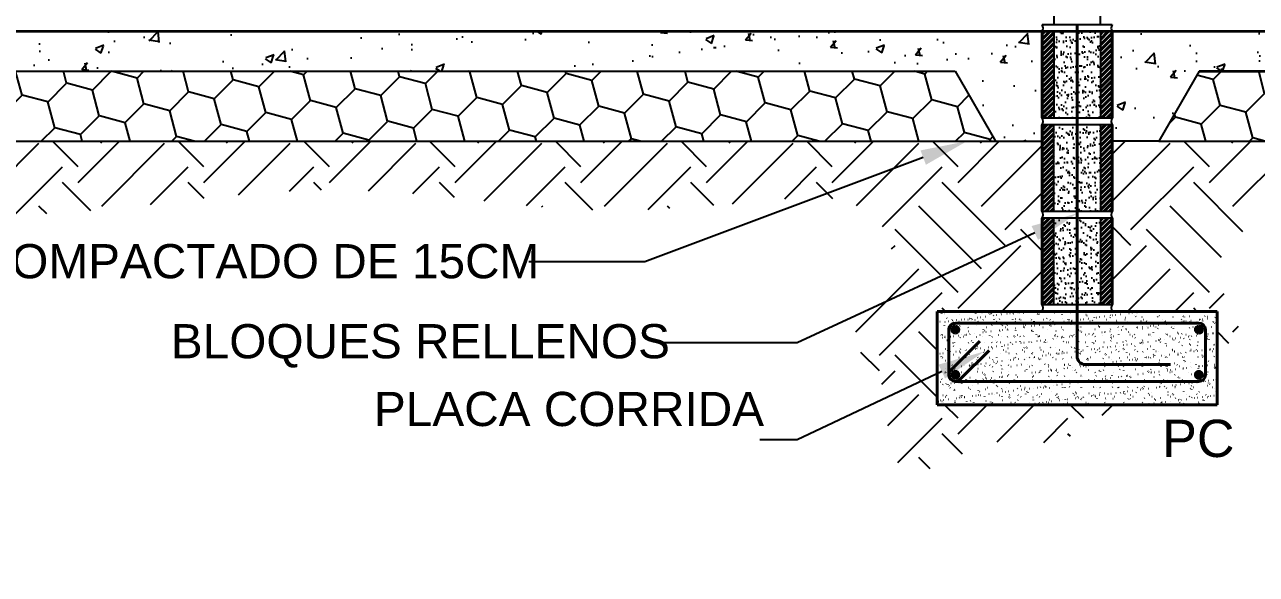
# Model space of a CAD drawing. Header units: inches. Extents: x -6 to 158, y 10 to 161.
# Drawn here: x 17.513 to 20.153, y 31.084 to 32.263 of the extents above; entities that cross this region are included whole.
import ezdxf
from ezdxf import colors
from ezdxf.entities.mleader import LeaderData, LeaderLine
from ezdxf.math import Vec2, Vec3

# ---------------------------------------------------------------- set-up
doc = ezdxf.new("R2010")
doc.units = ezdxf.units.IN
doc.header["$MEASUREMENT"] = 0
for name, color, linetype in [('4 Paredes', 5, 'Continuous'), ('5 Muebles', 1, 'Continuous'), ('Bloques', 9, 'Continuous'), ('Hatch', 1, 'Continuous'), ('L2', 2, 'Continuous'), ('Paredes', 5, 'Continuous'), ('TEXTO', 2, 'Continuous')]:
    doc.layers.add(name, color=color, linetype=linetype)
doc.layers.add('A-FLOR', color=5, linetype='Continuous', lineweight=9)
doc.styles.add('style1', font='micross.ttf')
pattern_1 = [(50, (-3149.96684, -1566.30365), (0.182184669, -0.0159390855), [0.01905, -0.20955]), (355, (-3149.96684, -1566.30365), (-0.035243421, 0.191056845), [0.01524, -0.167640584]), (100.4514447, (-3149.95166, -1566.30498), (0.146941247, 0.175117752), [0.016190009, -0.178090245]), (46.1842, (-3149.96684, -1566.25285), (0.271079041, -0.042042328), [0.028575, -0.314325]), (96.635558, (-3149.94425, -1566.25636), (0.237404134, 0.247426125), [0.024285023, -0.267135608]), (351.184151, (-3149.96684, -1566.25285), (0.237404134, 0.247426125), [0.022859967, -0.251459732]), (21, (-3149.94144, -1566.26555), (0.151614391, -0.102265198), [0.01905, -0.20955]), (326, (-3149.94144, -1566.26555), (0.061802028, 0.184187966), [0.01524, -0.16764]), (71.451445, (-3149.9288, -1566.27407), (0.213416419, 0.081922769), [0.016190009, -0.178089938]), (37.5, (-3149.96684, -1566.30365), (0.0030886033, 0.0845550389), [0, -0.165608, 0, -0.17018, 0, -0.168275]), (7.5, (-3149.96684, -1566.30365), (0.0668196625, 0.1001805748), [0, -0.097028, 0, -0.161798, 0, -0.064135]), (327.5, (-3150.02348, -1566.30365), (0.1355905952, -0.005728744), [0, -0.0635, 0, -0.19812, 0, -0.26289]), (317.5, (-3150.04888, -1566.30365), (0.1481291814, 0.025426491), [0, -0.08255, 0, -0.131572, 0, -0.18669])]
pattern_2 = [(45, (-3149.96684, -1566.30365), (0, 0.269407684), [0.1905, -0.1905]), (45, (-3150.01735, -1566.25314), (0, 0.269407684), [0.1905, -0.1905]), (45, (-3150.06787, -1566.20262), (0, 0.269407684), [0.1905, -0.1905]), (135, (-3150.06787, -1566.16895), (-0.269407684, 0), [0.1905, -0.1905]), (135, (-3150.01735, -1566.11843), (-0.269407684, 0), [0.1905, -0.1905]), (135, (-3149.96684, -1566.06792), (-0.269407684, 0), [0.1905, -0.1905])]
pattern_3 = [(45, (-3149.96684, -1566.303653), (0.0256196443, 0.09561381336), [0.05715, -0.1143]), (165, (-3149.96684, -1566.303653), (-0.09561381346, -0.0256196439), [0.05715, -0.1143]), (105, (-3149.96684, -1566.303653), (-0.0699941692, 0.06999416946), [-0.1143, 0.05715])]
pattern_4 = [(45, (19.012244, 28.686597), (-0.005702816, 0.005702816), [])]

msp = doc.modelspace()

# ---------------------------------------------------------------- hatches: boundary and pattern name
at = {"layer": '4 Paredes', "lineweight": 40}
for points in [[(19.508, 31.601), (19.51, 31.6013), (19.5118, 31.602), (19.5133, 31.6032), (19.5145, 31.6048), (19.5153, 31.6066), (19.5155, 31.6085), (19.5153, 31.6105), (19.5145, 31.6123), (19.5133, 31.6138), (19.5118, 31.615), (19.51, 31.6158), (19.508, 31.616), (19.5061, 31.6158), (19.5043, 31.615), (19.5027, 31.6138), (19.5016, 31.6123), (19.5008, 31.6105), (19.5005, 31.6085), (19.5008, 31.6066), (19.5016, 31.6048), (19.5027, 31.6032), (19.5043, 31.602), (19.5061, 31.6013)], [(20.03, 31.601), (20.032, 31.6013), (20.0338, 31.602), (20.0353, 31.6032), (20.0365, 31.6048), (20.0373, 31.6066), (20.0375, 31.6085), (20.0373, 31.6105), (20.0365, 31.6123), (20.0353, 31.6138), (20.0338, 31.615), (20.032, 31.6158), (20.03, 31.616), (20.0281, 31.6158), (20.0263, 31.615), (20.0247, 31.6138), (20.0236, 31.6123), (20.0228, 31.6105), (20.0225, 31.6085), (20.0228, 31.6066), (20.0236, 31.6048), (20.0247, 31.6032), (20.0263, 31.602), (20.0281, 31.6013)], [(19.508, 31.504), (19.51, 31.5043), (19.5118, 31.505), (19.5133, 31.5062), (19.5145, 31.5078), (19.5153, 31.5096), (19.5155, 31.5115), (19.5153, 31.5135), (19.5145, 31.5153), (19.5133, 31.5168), (19.5118, 31.518), (19.51, 31.5188), (19.508, 31.519), (19.5061, 31.5188), (19.5043, 31.518), (19.5027, 31.5168), (19.5016, 31.5153), (19.5008, 31.5135), (19.5005, 31.5115), (19.5008, 31.5096), (19.5016, 31.5078), (19.5027, 31.5062), (19.5043, 31.505), (19.5061, 31.5043)], [(20.03, 31.504), (20.032, 31.5043), (20.0338, 31.505), (20.0353, 31.5062), (20.0365, 31.5078), (20.0373, 31.5096), (20.0375, 31.5115), (20.0373, 31.5135), (20.0365, 31.5153), (20.0353, 31.5168), (20.0338, 31.518), (20.032, 31.5188), (20.03, 31.519), (20.0281, 31.5188), (20.0263, 31.518), (20.0247, 31.5168), (20.0236, 31.5153), (20.0228, 31.5135), (20.0225, 31.5115), (20.0228, 31.5096), (20.0236, 31.5078), (20.0247, 31.5062), (20.0263, 31.505), (20.0281, 31.5043)]]:
    msp.add_hatch(color=256, dxfattribs=at).paths.add_polyline_path(points, flags=0)
at = {"layer": '5 Muebles', "lineweight": 40}
h = msp.add_hatch(dxfattribs=at)
h.set_pattern_fill('FP1_5', color=251, scale=0.001, style=0, pattern_type=2)
h.set_pattern_definition([(45, (19.012244, 28.686597), (-0.005702816, 0.005702816), [])])
h.paths.add_polyline_path([(19.719, 32.0625), (19.719, 32.2475), (19.694, 32.2475), (19.694, 32.0625)], flags=0)
h.paths.add_polyline_path([(19.819, 32.0625), (19.844, 32.0625), (19.844, 32.2475), (19.819, 32.2475), (19.819, 32.1337)], flags=0)
at = {"layer": '5 Muebles'}
h = msp.add_hatch(dxfattribs=at)
h.set_pattern_fill('AR-SAND', color=251, scale=0.001, style=0)
h.set_pattern_definition([(37.5, (-3107.922259, -1566.303653), (-0.00070401377, 0.02153418244), [0, -0.01698752, 0, -0.0189992, 0, -0.018161]), (7.5, (-3107.92226, -1566.303653), (0.01977902446, 0.03154030443), [0, -0.00916432, 0, -0.01531112, 0, -0.0058674]), (327.5, (-3107.936005, -1566.303653), (0.03480366429, 6.323613e-05), [0, -0.005588, 0, -0.0201168, 0, -0.0262636]), (317.5, (-3107.936005, -1566.303653), (0.0335964839, 0.00980889022), [0, -0.002794, 0, -0.01318768, 0, -0.0150876])])
h.paths.add_polyline_path([(19.769, 32.2475), (19.719, 32.2475), (19.719, 32.0625), (19.769, 32.0625)])
h.paths.add_polyline_path([(19.819, 32.2475), (19.769, 32.2475), (19.769, 32.0625), (19.819, 32.0625)])
h.paths.add_polyline_path([(19.819, 31.6625), (19.819, 31.8475), (19.719, 31.8475), (19.719, 31.6625)])
h.paths.add_polyline_path([(19.819, 31.8625), (19.819, 32.0475), (19.719, 32.0475), (19.719, 31.8625)])
at = {"layer": '5 Muebles', "lineweight": 40}
h = msp.add_hatch(dxfattribs=at)
h.set_pattern_fill('FP1_5', color=251, scale=0.001, style=0, pattern_type=2)
h.set_pattern_definition(pattern_4)
h.paths.add_polyline_path([(19.844, 31.8625), (19.844, 32.0475), (19.819, 32.0475), (19.819, 31.8625)], flags=0)
h.paths.add_polyline_path([(19.719, 31.8625), (19.719, 32.0475), (19.694, 32.0475), (19.694, 31.8625), (19.7091, 31.8625)], flags=0)
h = msp.add_hatch(dxfattribs=at)
h.set_pattern_fill('FP1_5', color=251, scale=0.001, style=0, pattern_type=2)
h.set_pattern_definition(pattern_4)
h.paths.add_polyline_path([(19.844, 31.6625), (19.844, 31.8475), (19.819, 31.8475), (19.819, 31.6625)], flags=0)
h.paths.add_polyline_path([(19.719, 31.6625), (19.719, 31.8475), (19.694, 31.8475), (19.694, 31.6625), (19.7091, 31.6625)], flags=0)
at = {"layer": '5 Muebles'}
h = msp.add_hatch(dxfattribs=at)
h.set_pattern_fill('FP1_13', color=251, scale=0.001, style=0, pattern_type=2)
h.set_pattern_definition([(37.5, (18.987244, 28.686597), (-0.00081286, 0.02486176), [0.000671, -0.018942, 0.000671, -0.021265, -0.020968]), (37.5, (18.987244, 28.686597), (-0.00081286, 0.02486176), [-0.041548, 0.000671, -0.020297]), (7.5, (18.987244, 28.686597), (0.02283523, 0.03641513), [0.000671, -0.00991, 0.000671, -0.017007, -0.006774]), (7.5, (18.987244, 28.686597), (0.02283523, 0.03641513), [-0.028258, 0.000671, -0.006104]), (327.5, (18.971373, 28.686597), (0.04018241, 7.352e-05), [0.000671, -0.005781, 0.000671, -0.022555, -0.030323]), (327.5, (18.971373, 28.686597), (0.04018241, 7.352e-05), [-0.029677, 0.000671, -0.029652]), (317.5, (18.971373, 28.686597), (0.03878877, 0.01132503), [0.000671, -0.002555, 0.000671, -0.014555, -0.017419]), (317.5, (18.971373, 28.686597), (0.03878877, 0.01132503), [-0.018452, 0.000671, -0.016749])])
h.paths.add_polyline_path([(20.0528, 31.4475), (20.069, 31.4475), (20.069, 31.6475), (19.469, 31.6475), (19.469, 31.4475), (20.0422, 31.4475)])
h.paths.add_polyline_path([(19.8894, 31.504), (19.8874, 31.5043), (19.8856, 31.505), (19.8841, 31.5062), (19.8829, 31.5078), (19.8821, 31.5096), (19.8819, 31.5115), (19.8821, 31.5135), (19.8829, 31.5153), (19.8841, 31.5168), (19.8856, 31.518), (19.8874, 31.5188), (19.8894, 31.519), (19.8913, 31.5188), (19.8931, 31.518), (19.8947, 31.5168), (19.8959, 31.5153), (19.8966, 31.5135), (19.8969, 31.5115), (19.8966, 31.5096), (19.8959, 31.5078), (19.8947, 31.5062), (19.8931, 31.505), (19.8913, 31.5043)], flags=16)
h.paths.add_polyline_path([(19.6487, 31.504), (19.6468, 31.5043), (19.645, 31.505), (19.6434, 31.5062), (19.6422, 31.5078), (19.6415, 31.5096), (19.6412, 31.5115), (19.6415, 31.5135), (19.6422, 31.5153), (19.6434, 31.5168), (19.645, 31.518), (19.6468, 31.5188), (19.6487, 31.519), (19.6507, 31.5188), (19.6525, 31.518), (19.654, 31.5168), (19.6552, 31.5153), (19.656, 31.5135), (19.6562, 31.5115), (19.656, 31.5096), (19.6552, 31.5078), (19.654, 31.5062), (19.6525, 31.505), (19.6507, 31.5043)], flags=16)
h.paths.add_polyline_path([(19.8894, 31.601), (19.8874, 31.6013), (19.8856, 31.602), (19.8841, 31.6032), (19.8829, 31.6048), (19.8821, 31.6066), (19.8819, 31.6085), (19.8821, 31.6105), (19.8829, 31.6123), (19.8841, 31.6138), (19.8856, 31.615), (19.8874, 31.6158), (19.8894, 31.616), (19.8913, 31.6158), (19.8931, 31.615), (19.8947, 31.6138), (19.8959, 31.6123), (19.8966, 31.6105), (19.8969, 31.6085), (19.8966, 31.6066), (19.8959, 31.6048), (19.8947, 31.6032), (19.8931, 31.602), (19.8913, 31.6013)], flags=16)
h.paths.add_polyline_path([(19.6487, 31.601), (19.6468, 31.6013), (19.645, 31.602), (19.6434, 31.6032), (19.6422, 31.6048), (19.6415, 31.6066), (19.6412, 31.6085), (19.6415, 31.6105), (19.6422, 31.6123), (19.6434, 31.6138), (19.645, 31.615), (19.6468, 31.6158), (19.6487, 31.616), (19.6507, 31.6158), (19.6525, 31.615), (19.654, 31.6138), (19.6552, 31.6123), (19.656, 31.6105), (19.6562, 31.6085), (19.656, 31.6066), (19.6552, 31.6048), (19.654, 31.6032), (19.6525, 31.602), (19.6507, 31.6013)], flags=16)
at = {"layer": 'Hatch'}
h = msp.add_hatch(dxfattribs=at)
h.set_pattern_fill('AR-CONC', color=251, scale=0.001, style=0)
h.set_pattern_definition(pattern_1)
h.paths.add_polyline_path([(19.694, 32.2475), (16.2438, 32.2475), (16.2438, 32.0625, 0.291852), (16.2438, 32.0475), (16.2438, 32.0125), (16.3438, 32.0125), (16.4304, 32.1625), (19.5074, 32.1625), (19.594, 32.0125), (19.694, 32.0125), (19.694, 32.0475, 0.291852), (19.694, 32.0625)])
h = msp.add_hatch(dxfattribs=at)
h.set_pattern_fill('AR-CONC', color=251, scale=0.001, style=0)
h.set_pattern_definition(pattern_1)
h.paths.add_polyline_path([(21.844, 32.2475), (19.844, 32.2475), (19.844, 32.0625, 0.291852), (19.844, 32.0475), (19.844, 32.0125), (19.944, 32.0125), (20.0306, 32.1625), (21.6574, 32.1625), (21.744, 32.0125), (21.844, 32.0125), (21.844, 32.0475, 0.291852), (21.844, 32.0625)])
h = msp.add_hatch(dxfattribs=at)
h.set_pattern_fill('HONEY', color=251, scale=0.018, angle=45, style=0)
h.set_pattern_definition(pattern_3)
h.paths.add_polyline_path([(19.594, 32.0125), (19.5074, 32.1625), (16.4304, 32.1625), (16.3438, 32.0125)])
h = msp.add_hatch(dxfattribs=at)
h.set_pattern_fill('HONEY', color=251, scale=0.018, angle=45, style=0)
h.set_pattern_definition(pattern_3)
h.paths.add_polyline_path([(20.0306, 32.1625), (19.944, 32.0125), (21.744, 32.0125), (21.6574, 32.1625)])
h = msp.add_hatch(dxfattribs=at)
h.set_pattern_fill('EARTH', color=251, scale=0.03, angle=45, style=0)
h.set_pattern_definition(pattern_2)
edge = h.paths.add_edge_path()
edge.add_line((19.694, 32.0125), (19.594, 32.0125))
edge.add_line((19.594, 32.0125), (16.3438, 32.0125))
edge.add_line((16.3438, 32.0125), (16.2438, 32.0125))
edge.add_line((16.2438, 32.0125), (16.2438, 31.8625))
edge.add_arc((16.2555, 31.855), 0.0139, 147.4601, 212.5399)
edge.add_line((16.2438, 31.8475), (16.2438, 31.7275))
edge.add_line((16.2438, 31.7275), (16.2438, 31.6625))
edge.add_arc((16.2555, 31.655), 0.0139, 147.4601, 212.5399)
edge.add_line((16.2438, 31.6475), (16.4688, 31.6475))
edge.add_line((16.4688, 31.6475), (16.4688, 31.4475))
edge.add_line((16.4688, 31.4475), (16.3881, 31.4475))
edge.add_spline(control_points=[(16.3881, 31.4475), (16.4489, 31.4114), (16.5481, 31.3524), (16.6014, 31.5517), (16.4653, 31.6775), (16.6518, 31.8893), (17.0658, 31.8637), (17.5785, 31.8346), (18.0659, 31.9226), (18.4258, 31.8957), (18.7462, 31.852), (19.0301, 31.8776), (19.3094, 31.9065), (19.4078, 31.7398), (19.2114, 31.6107), (19.4013, 31.4811), (19.3394, 31.3447), (19.4584, 31.2813), (19.5622, 31.3942), (19.7282, 31.3437), (19.8094, 31.413), (19.8498, 31.4475)], knot_values=[0, 0, 0, 0, 0.162507, 0.265241, 0.482455, 0.59025, 0.998167, 1.630516, 2.171857, 2.457955, 2.714256, 3.128731, 3.363, 3.441902, 3.628396, 3.806305, 3.915403, 3.978693, 4.136078, 4.287062, 4.437379, 4.437379, 4.437379, 4.437379], degree=3, periodic=0)
edge.add_line((19.8498, 31.4475), (19.469, 31.4475))
edge.add_line((19.469, 31.4475), (19.469, 31.6475))
edge.add_line((19.469, 31.6475), (19.694, 31.6475))
edge.add_arc((19.6823, 31.655), 0.0139, 327.4601, 392.5399)
edge.add_line((19.694, 31.6625), (19.694, 31.8475))
edge.add_arc((19.6823, 31.855), 0.0139, 327.4601, 392.5399)
edge.add_line((19.694, 31.8625), (19.694, 32.0125))
h.paths.add_polyline_path([(16.322, 31.2904), (16.5173, 31.2904), (16.5173, 31.4569), (16.322, 31.4569)], flags=9)
h = msp.add_hatch(dxfattribs=at)
h.set_pattern_fill('EARTH', color=251, scale=0.03, angle=45, style=0)
h.set_pattern_definition(pattern_2)
edge = h.paths.add_edge_path()
edge.add_line((21.844, 32.0125), (21.744, 32.0125))
edge.add_line((21.744, 32.0125), (19.944, 32.0125))
edge.add_line((19.944, 32.0125), (19.844, 32.0125))
edge.add_line((19.844, 32.0125), (19.844, 31.8625))
edge.add_arc((19.8558, 31.855), 0.0139, 147.4601, 212.5399)
edge.add_line((19.844, 31.8475), (19.844, 31.7275))
edge.add_line((19.844, 31.7275), (19.844, 31.6625))
edge.add_arc((19.8558, 31.655), 0.0139, 147.4601, 212.5399)
edge.add_line((19.844, 31.6475), (20.069, 31.6475))
edge.add_line((20.069, 31.6475), (20.069, 31.5475))
edge.add_spline(control_points=[(20.069, 31.5475), (20.0979, 31.5819), (20.1475, 31.6411), (20.0542, 31.7007), (20.1145, 31.8732), (20.4241, 31.8647), (20.7401, 31.8511), (21.0336, 31.8256), (21.2547, 31.9134), (21.379, 31.824), (21.4854, 31.8214), (21.6515, 31.8025), (21.4968, 31.6411), (21.4087, 31.5186), (21.5044, 31.3643), (21.7179, 31.4017), (21.9756, 31.4246), (22.1684, 31.2283), (22.417, 31.3391), (22.2605, 31.5193), (22.3536, 31.6826), (22.2034, 31.7965), (22.3948, 31.9098), (22.5664, 31.8943), (22.783, 31.8082), (22.9199, 31.8983), (23.2345, 31.8873), (22.9279, 31.7774), (22.9217, 31.628), (22.7295, 31.4844), (22.9195, 31.4474), (22.7686, 31.318), (23.082, 31.3987), (23.188, 31.4125), (23.3613, 31.3195), (23.389, 31.3954), (23.408, 31.4475)], knot_values=[0, 0, 0, 0, 0.108469, 0.187057, 0.249549, 0.581763, 0.92352, 1.271473, 1.447277, 1.583025, 1.680495, 1.797718, 1.929106, 2.149723, 2.226509, 2.410784, 2.710571, 2.995357, 3.130791, 3.317383, 3.497641, 3.607512, 3.717169, 3.987867, 4.172306, 4.339518, 4.523343, 4.719859, 4.868383, 5.038468, 5.119734, 5.211966, 5.341149, 5.663219, 5.721274, 5.849316, 5.849316, 5.849316, 5.849316], degree=3, periodic=0)
edge.add_line((23.408, 31.4475), (22.969, 31.4475))
edge.add_line((22.969, 31.4475), (22.969, 31.6475))
edge.add_line((22.969, 31.6475), (23.194, 31.6475))
edge.add_arc((23.1823, 31.655), 0.0139, 327.4601, 392.5399)
edge.add_line((23.194, 31.6625), (23.194, 31.8475))
edge.add_arc((23.1823, 31.855), 0.0139, 327.4601, 392.5399)
edge.add_line((23.194, 31.8625), (23.194, 32.0125))
edge.add_line((23.194, 32.0125), (23.094, 32.0125))
edge.add_line((23.094, 32.0125), (22.094, 32.0125))
edge.add_line((22.094, 32.0125), (21.994, 32.0125))
edge.add_line((21.994, 32.0125), (21.994, 31.8625))
edge.add_arc((22.0058, 31.855), 0.0139, 147.4601, 212.5399)
edge.add_line((21.994, 31.8475), (21.994, 31.7275))
edge.add_line((21.994, 31.7275), (21.994, 31.6625))
edge.add_arc((22.0058, 31.655), 0.0139, 147.4601, 212.5399)
edge.add_line((21.994, 31.6475), (22.219, 31.6475))
edge.add_line((22.219, 31.6475), (22.219, 31.4475))
edge.add_line((22.219, 31.4475), (21.619, 31.4475))
edge.add_line((21.619, 31.4475), (21.619, 31.6475))
edge.add_line((21.619, 31.6475), (21.844, 31.6475))
edge.add_arc((21.8323, 31.655), 0.0139, 327.4601, 392.5399)
edge.add_line((21.844, 31.6625), (21.844, 31.8475))
edge.add_arc((21.8323, 31.855), 0.0139, 327.4601, 392.5399)
edge.add_line((21.844, 31.8625), (21.844, 32.0125))
h.paths.add_polyline_path([(22.0723, 31.2904), (22.2675, 31.2904), (22.2675, 31.4569), (22.0723, 31.4569)], flags=25)

# ---------------------------------------------------------------- linework, layer by layer
for p, q in [((16.3438, 32.0125), (19.594, 32.0125)), ((19.944, 32.0125), (21.744, 32.0125))]:
    msp.add_line(p, q)
at = {"layer": '4 Paredes', "lineweight": 40}
for p, q in [((19.694, 32.0625), (19.694, 32.2475)), ((19.769, 32.2625), (19.769, 31.5515)), ((19.844, 32.2475), (19.844, 32.0625)), ((19.694, 31.8625), (19.694, 32.0475)), ((19.844, 31.8625), (19.844, 32.0475)), ((19.694, 31.6625), (19.694, 31.8475)), ((19.844, 31.8475), (19.844, 31.7275)), ((19.844, 31.6625), (19.844, 31.7275)), ((19.469, 31.6475), (19.469, 31.4475)), ((20.069, 31.6475), (19.469, 31.6475)), ((20.069, 31.4475), (20.069, 31.6475)), ((19.494, 31.5115), (19.494, 31.6085)), ((19.508, 31.6225), (20.03, 31.6225)), ((20.044, 31.6085), (20.044, 31.5115)), ((19.4981, 31.5214), (19.5604, 31.5836)), ((19.5179, 31.5016), (19.5802, 31.5638)), ((19.787, 31.5335), (19.969, 31.5335)), ((20.03, 31.4975), (19.508, 31.4975)), ((20.069, 31.4475), (19.469, 31.4475))]:
    msp.add_line(p, q, dxfattribs=at)
for centre, radius, start, end in [((19.508, 31.6085), 0.014, 90, 180), ((19.508, 31.6085), 0.0075, 90, 270), ((19.508, 31.6085), 0.0075, 90, 270), ((19.508, 31.6085), 0.0075, 270, 90), ((19.508, 31.6085), 0.0075, 270, 90), ((20.03, 31.6085), 0.0075, 90, 270), ((20.03, 31.6085), 0.0075, 90, 270), ((20.03, 31.6085), 0.014, 0, 90), ((20.03, 31.6085), 0.0075, 270, 90), ((20.03, 31.6085), 0.0075, 270, 90), ((19.787, 31.5515), 0.018, 180, 270), ((19.508, 31.5115), 0.014, 135, 315), ((19.508, 31.5115), 0.014, 180, 270), ((19.508, 31.5115), 0.0075, 90, 270), ((19.508, 31.5115), 0.0075, 90, 270), ((19.508, 31.5115), 0.0075, 270, 90), ((19.508, 31.5115), 0.0075, 270, 90), ((20.03, 31.5115), 0.0075, 90, 270), ((20.03, 31.5115), 0.0075, 90, 270), ((20.03, 31.5115), 0.0075, 270, 90), ((20.03, 31.5115), 0.0075, 270, 90), ((20.03, 31.5115), 0.014, 270, 0)]:
    msp.add_arc(centre, radius, start, end, dxfattribs=at)
at = {"layer": 'A-FLOR', "lineweight": 35}
for p, q in [((34.5983, 32.2475), (16.2438, 32.2475)), ((20.0306, 32.1625), (21.6574, 32.1625))]:
    msp.add_line(p, q, dxfattribs=at)
at = {"layer": 'Bloques'}
for p, q in [((19.694, 32.2625), (19.719, 32.2625)), ((19.694, 32.2625), (19.719, 32.2625)), ((19.844, 32.2475), (19.694, 32.2475)), ((19.709, 32.2625), (19.719, 32.2625)), ((19.719, 32.2625), (19.799, 32.2625)), ((19.719, 32.2625), (19.819, 32.2625)), ((19.719, 32.2625), (19.819, 32.2625)), ((19.819, 32.2625), (19.844, 32.2625)), ((19.819, 32.2625), (19.844, 32.2625)), ((19.694, 32.0625), (19.719, 32.0625)), ((19.709, 32.0625), (19.819, 32.0625)), ((19.819, 32.0625), (19.844, 32.0625)), ((19.719, 32.0475), (19.694, 32.0475)), ((19.819, 32.0475), (19.719, 32.0475)), ((19.844, 32.0475), (19.819, 32.0475)), ((19.844, 32.0475), (19.819, 32.0475)), ((19.844, 32.0475), (19.819, 32.0475)), ((19.694, 31.8625), (19.719, 31.8625)), ((19.719, 31.8475), (19.694, 31.8475)), ((19.819, 31.8475), (19.694, 31.8475)), ((19.719, 31.8625), (19.819, 31.8625)), ((19.819, 31.8625), (19.844, 31.8625)), ((19.844, 31.8475), (19.819, 31.8475)), ((19.844, 31.8475), (19.819, 31.8475)), ((19.694, 31.6625), (19.719, 31.6625)), ((19.694, 31.6625), (19.719, 31.6625)), ((19.709, 31.6625), (19.719, 31.6625)), ((19.719, 31.6625), (19.799, 31.6625)), ((19.719, 31.6625), (19.819, 31.6625)), ((19.719, 31.6625), (19.819, 31.6625)), ((19.819, 31.6625), (19.844, 31.6625)), ((19.819, 31.6625), (19.844, 31.6625))]:
    msp.add_line(p, q, dxfattribs=at)
for centre, start, end in [((19.6823, 32.255), 327.4601, 32.5399), ((19.8558, 32.255), 147.4601, 212.5399), ((19.6823, 32.055), 327.4601, 32.5399), ((19.8558, 32.055), 147.4601, 212.5399), ((19.6823, 31.855), 327.4601, 32.5399), ((19.8558, 31.855), 147.4601, 212.5399), ((19.6823, 31.655), 327.4601, 32.5399), ((19.8558, 31.655), 147.4601, 212.5399)]:
    msp.add_arc(centre, 0.0139, start, end, dxfattribs=at)
at = {"layer": 'L2', "ltscale": 0.3}
for p, q in [((19.719, 32.4475), (19.719, 32.2625)), ((19.819, 32.2625), (19.819, 32.4475)), ((19.719, 32.2475), (19.719, 32.0625)), ((19.819, 32.2475), (19.819, 32.0625)), ((19.719, 31.8625), (19.719, 32.0475)), ((19.819, 32.0475), (19.819, 31.8625)), ((19.719, 31.6625), (19.719, 31.8475)), ((19.819, 31.8475), (19.819, 31.6625))]:
    msp.add_line(p, q, dxfattribs=at)
at = {"layer": 'Paredes'}
for p, q in [((16.2438, 32.2475), (21.7438, 32.2475)), ((16.4304, 32.1625), (19.5074, 32.1625)), ((19.5074, 32.1625), (19.594, 32.0125)), ((20.0306, 32.1625), (19.944, 32.0125)), ((19.594, 32.0125), (19.694, 32.0125)), ((19.944, 32.0125), (19.844, 32.0125))]:
    msp.add_line(p, q, dxfattribs=at)

# ---------------------------------------------------------------- texts
at = {"layer": 'TEXTO', "insert": (19.9512, 31.4153), "char_height": 0.08, "attachment_point": 1, "style": 'style1'}
msp.add_mtext('PC', dxfattribs=at)

# ---------------------------------------------------------------- leaders
at = {"layer": 'TEXTO', "ltscale": 0.8}
ml = msp.add_multileader_mtext('Standard', dxfattribs=at)
ml.set_content('RELLENO DE LASTRE COMPACTADO DE 15CM', color=256, style='style1')
ml.set_leader_properties(color=1, linetype='ByLayer', lineweight=-1)
ml.build(insert=Vec2(0, 0))
ml.multileader.update_dxf_attribs({"text_right_attachment_type": 2, "dogleg_length": 5, "arrow_head_size": 0.1, "scale": 0.04})
ctx = ml.context
ctx.base_point, ctx.scale, ctx.char_height, ctx.arrow_head_size, ctx.landing_gap_size, ctx.plane_origin = Vec3(16.3064, 31.7546), 0.04, 0.0733, 0.1, 0, Vec3(19.7253, 31.9352)
ctx.right_attachment = 2
notes = []
notes.append((ctx, [(0, (1, 1, 0), (18.8425, 31.754), (-1, 0), 0.2486, [(0, [(19.5328, 32.0125)], 0, [])])]))
ctx.mtext.insert, ctx.mtext.flow_direction = Vec3(16.3064, 31.7919), 5
ml = msp.add_multileader_mtext('Standard', dxfattribs=at)
ml.set_content('BLOQUES RELLENOS', color=256, style='style1')
ml.set_leader_properties(color=1, linetype='ByLayer', lineweight=-1)
ml.build(insert=Vec2(0, 0))
ml.multileader.update_dxf_attribs({"text_right_attachment_type": 2, "dogleg_length": 5, "arrow_head_size": 0.1, "scale": 0.04})
ctx = ml.context
ctx.base_point, ctx.scale, ctx.char_height, ctx.arrow_head_size, ctx.landing_gap_size, ctx.plane_origin = Vec3(17.8264, 31.5807), 0.04, 0.0733, 0.1, 0, Vec3(19.8431, 31.6852)
ctx.right_attachment = 2
notes.append((ctx, [(0, (1, 1, 0), (19.169, 31.5801), (-1, 0), 0.2874, [(0, [(19.7691, 31.8578)], 0, [])])]))
ctx.mtext.insert, ctx.mtext.flow_direction = Vec3(17.8264, 31.6203), 5
ml = msp.add_multileader_mtext('Standard', dxfattribs=at)
ml.set_content('{\\H0.91625x;PLACA CORRIDA}\\P ', color=256, style='style1')
ml.set_leader_properties(color=1, linetype='ByLayer', lineweight=-1)
ml.build(insert=Vec2(0, 0))
ml.multileader.update_dxf_attribs({"text_right_attachment_type": 2, "dogleg_length": 5, "arrow_head_size": 0.1, "scale": 0.04})
ctx = ml.context
ctx.base_point, ctx.scale, ctx.char_height, ctx.arrow_head_size, ctx.landing_gap_size, ctx.plane_origin = Vec3(18.2617, 31.435), 0.04, 0.08, 0.1, 0, Vec3(19.8745, 31.4673)
ctx.right_attachment = 2
notes.append((ctx, [(0, (1, 1, 0), (19.169, 31.3721), (-1, 0), 0.0801, [(0, [(19.5694, 31.5614)], 0, [])])]))
ctx.mtext.insert, ctx.mtext.flow_direction = Vec3(18.2617, 31.475), 5
for ctx, leaders in notes:
    for number, flags, end, landing, length, lines in leaders:
        leader = LeaderData()
        leader.index, (leader.has_last_leader_line, leader.has_dogleg_vector, leader.attachment_direction) = number, flags
        leader.last_leader_point, leader.dogleg_vector, leader.dogleg_length = Vec3(end), Vec3(landing), length
        for number, points, colour, breaks in lines:
            line = LeaderLine()
            line.index, line.vertices, line.color, line.breaks = number, Vec3.list(points), colors.encode_raw_color(colour), breaks
            leader.lines.append(line)
        ctx.leaders.append(leader)

doc.saveas('drawing.dxf')
